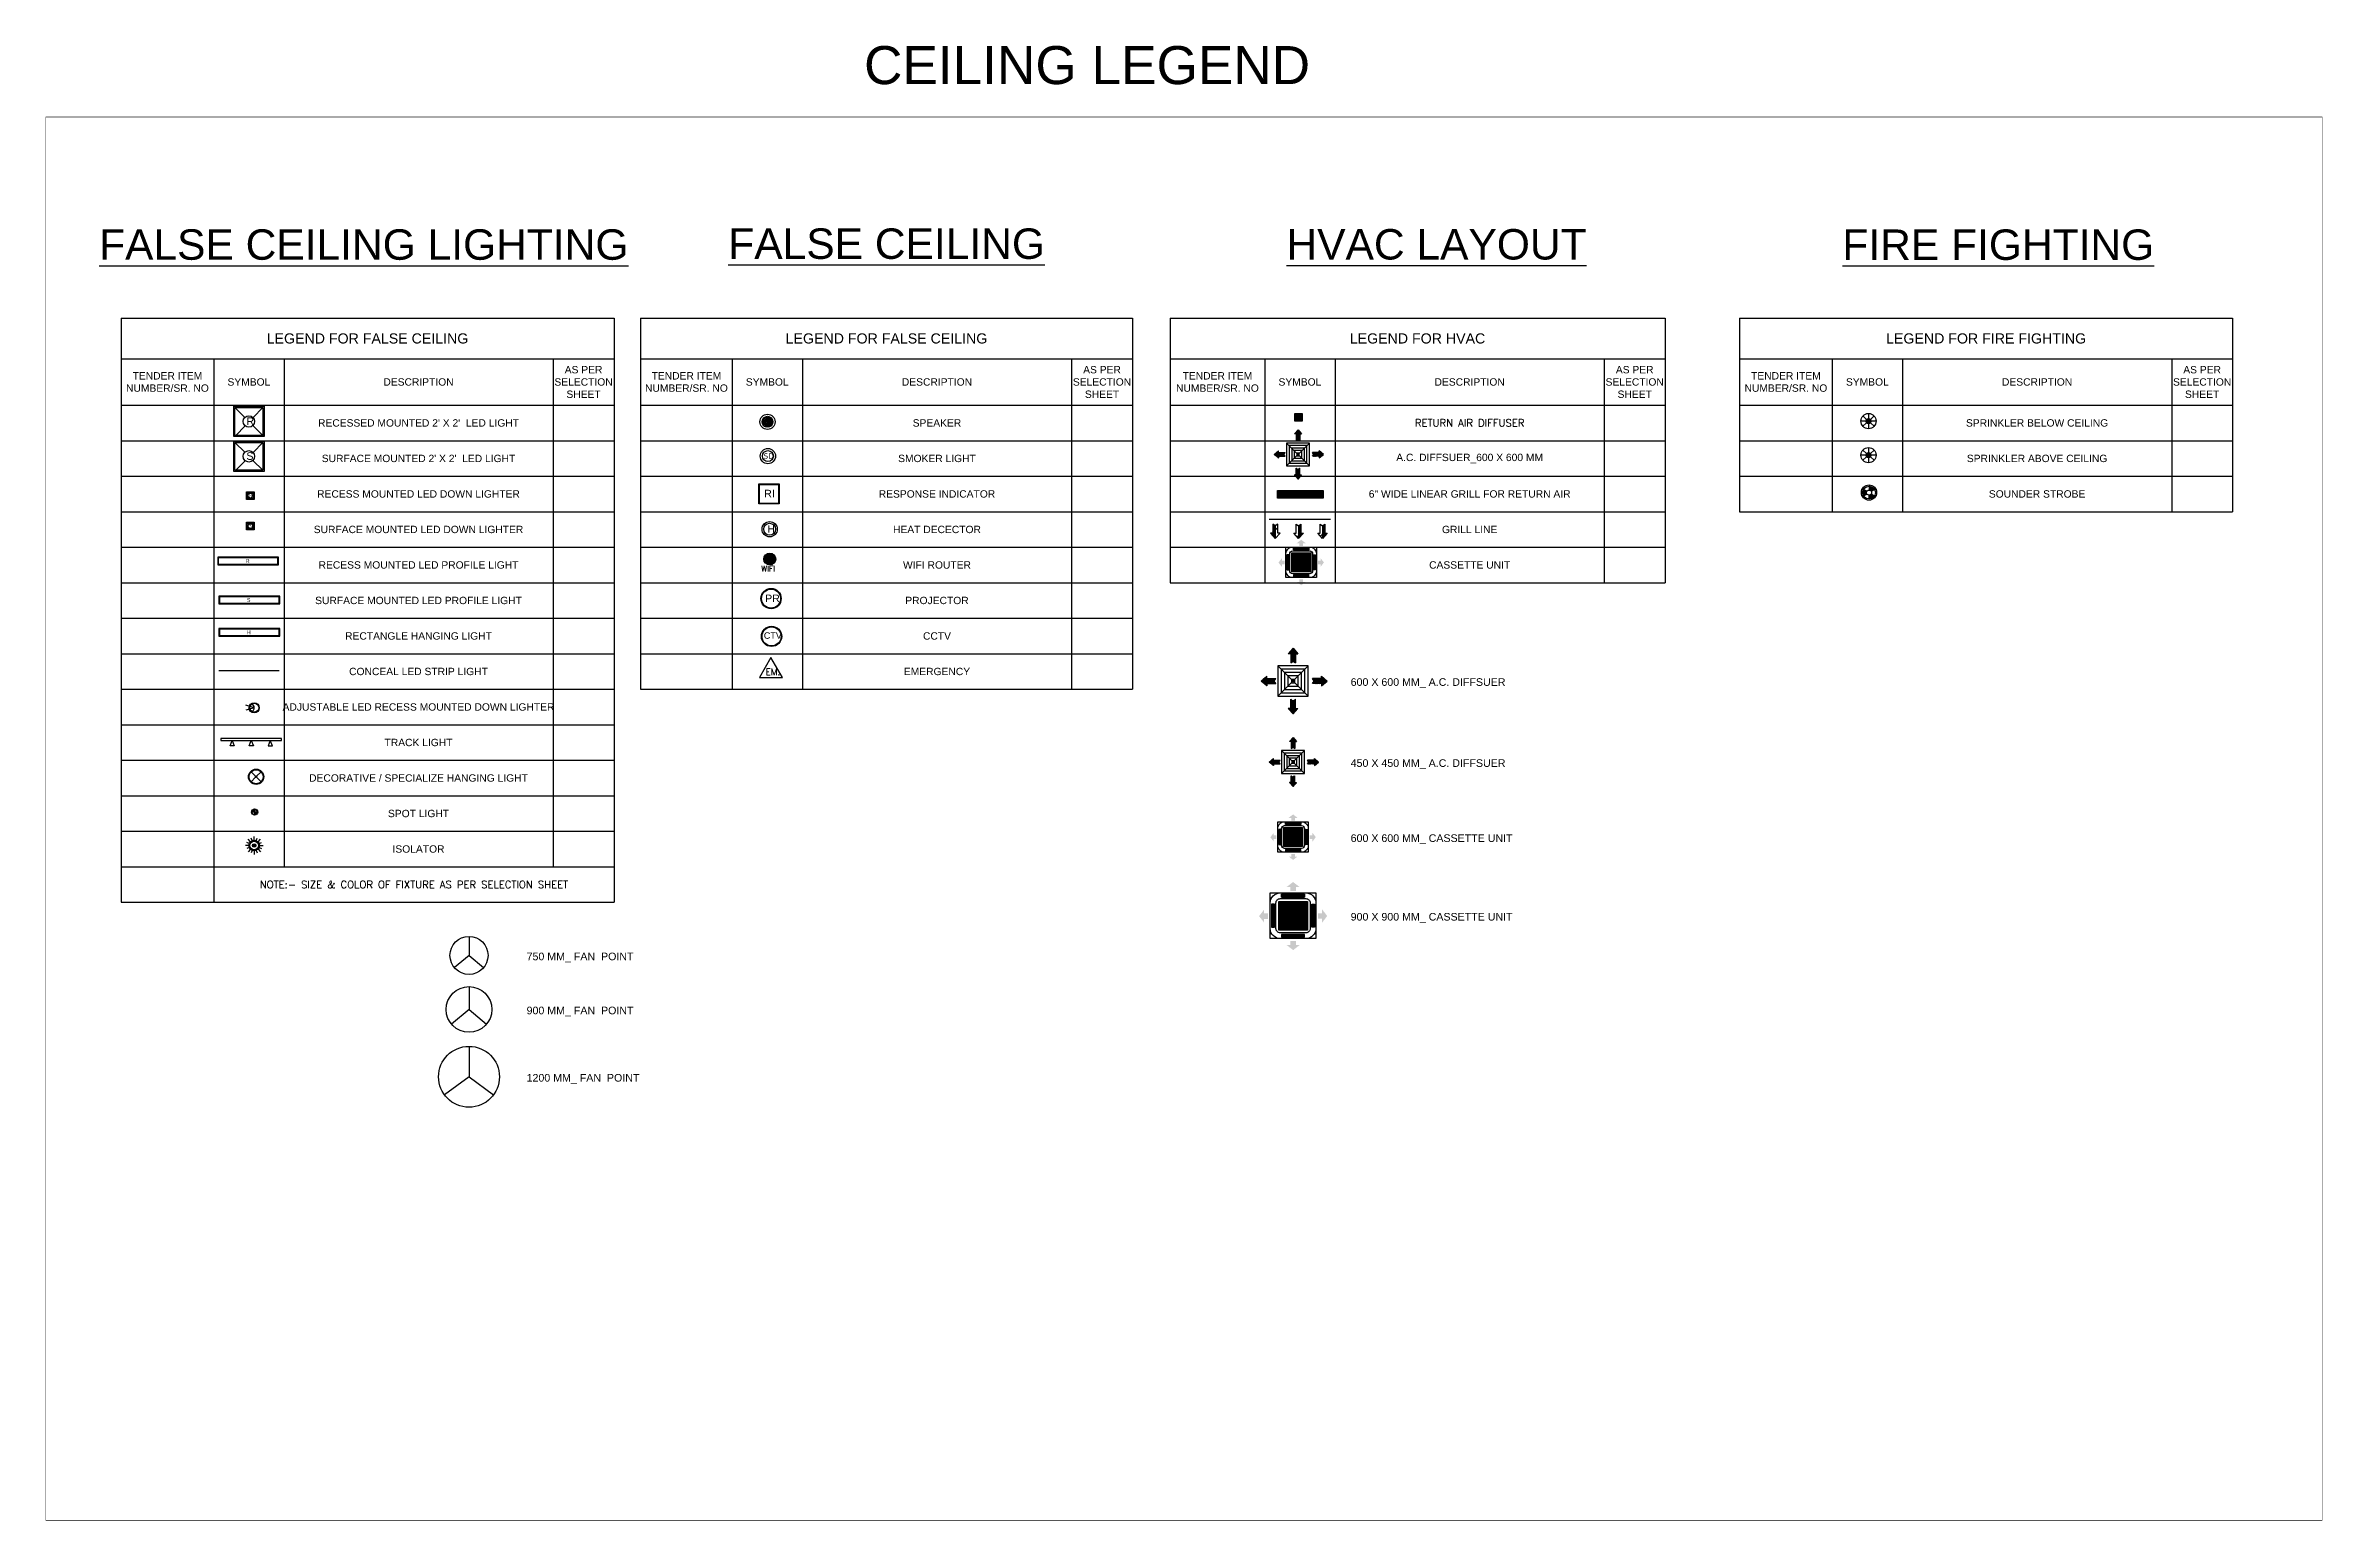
# Model space of a CAD drawing. Header units: inches. Extents: x 22 to 1816, y -4 to 1159.
import ezdxf

# ---------------------------------------------------------------- set-up
doc = ezdxf.new("R2010")
doc.units = ezdxf.units.IN
doc.header["$MEASUREMENT"] = 0
doc.linetypes.add('DASHED2', pattern=[0.375, 0.25, -0.125])
for name, color, linetype in [('E_Ceiling_Fix', 1, 'Continuous'), ('E_Ele_Text', 7, 'Continuous'), ('E_Hvac_Equipment', 31, 'Continuous')]:
    doc.layers.add(name, color=color, linetype=linetype)
doc.styles.get("Standard").update_dxf_attribs({"font": 'arial.ttf'})
pattern_1 = [(45, (-19.9157, 18), (-0.381838, 0.381838), []), (45, (-19.7884, 18), (-0.381838, 0.381838), []), (45, (-19.66113, 18), (-0.381838, 0.381838), []), (45, (-19.53385, 18), (-0.381838, 0.381838), [])]

# ---------------------------------------------------------------- blocks, each defined once
blk = doc.blocks.new('*T35')
at = {"layer": 'E_Ele_Text', "color": 0, "linetype": 'ByBlock', "lineweight": -2, "transparency": 16777216}
for p, q in [((0, 0), (390.3, 0)), ((0, 0), (0, -208.6)), ((390.3, 0), (390.3, -208.6)), ((0, -32), (390.3, -32)), ((74.7, -32), (74.7, -208.6)), ((130.1, -32), (130.1, -208.6)), ((342.3, -32), (342.3, -208.6)), ((0, -68.6), (390.3, -68.6)), ((0, -96.6), (390.3, -96.6)), ((0, -124.6), (390.3, -124.6)), ((0, -152.6), (390.3, -152.6)), ((0, -180.6), (390.3, -180.6)), ((0, -208.6), (390.3, -208.6))]:
    blk.add_line(p, q, dxfattribs=at)
at = {"layer": 'E_Ele_Text', "transparency": 16777216, "attachment_point": 5}
for s, insert, char_height, width in [('LEGEND FOR HVAC', (195.1, -16), 8, 388.811), ('TENDER ITEM NUMBER/SR. NO', (37.4, -50.3), 5.8, 73.282), ('SYMBOL', (102.4, -50.3), 5.8, 53.882), ('DESCRIPTION', (236.2, -50.3), 5.8, 210.718), ('AS PER SELECTION SHEET', (366.3, -50.3), 5.8, 46.536), ('{\\Fsimplex|c0;\\C256;RETURN AIR DIFFUSER}', (236.2, -82.6), 5.8, 210.718), ('A.C. DIFFSUER_600 X 600 MM', (236.2, -110.6), 5.8, 210.718), ('6" WIDE LINEAR GRILL FOR RETURN AIR', (236.2, -138.6), 5.8, 210.718), ('GRILL LINE', (236.2, -166.6), 5.8, 210.718), ('CASSETTE UNIT', (236.2, -194.6), 5.8, 210.718)]:
    blk.add_mtext(s, dxfattribs=dict(at, insert=insert, char_height=char_height, width=width))
blk = doc.blocks.new('*T36')
at = {"layer": 'E_Ele_Text', "color": 0, "linetype": 'ByBlock', "lineweight": -2, "transparency": 16777216}
for p, q in [((0, 0), (388.6, 0)), ((0, 0), (0, -152.6)), ((388.6, 0), (388.6, -152.6)), ((0, -32), (388.6, -32)), ((73, -32), (73, -152.6)), ((128.4, -32), (128.4, -152.6)), ((340.6, -32), (340.6, -152.6)), ((0, -68.6), (388.6, -68.6)), ((0, -96.6), (388.6, -96.6)), ((0, -124.6), (388.6, -124.6)), ((0, -152.6), (388.6, -152.6))]:
    blk.add_line(p, q, dxfattribs=at)
at = {"layer": 'E_Ele_Text', "transparency": 16777216, "attachment_point": 5}
for s, insert, char_height, width in [('LEGEND FOR FIRE FIGHTING', (194.3, -16), 8, 387.111), ('TENDER ITEM NUMBER/SR. NO', (36.5, -50.3), 5.8, 71.582), ('SYMBOL', (100.7, -50.3), 5.8, 53.882), ('DESCRIPTION', (234.5, -50.3), 5.8, 210.718), ('AS PER SELECTION SHEET', (364.6, -50.3), 5.8, 46.536), ('SPRINKLER BELOW CEILING', (234.5, -82.6), 5.8, 210.718), ('SPRINKLER ABOVE CEILING', (234.5, -110.6), 5.8, 210.718), ('SOUNDER STROBE', (234.5, -138.6), 5.8, 210.718)]:
    blk.add_mtext(s, dxfattribs=dict(at, insert=insert, char_height=char_height, width=width))
blk = doc.blocks.new('*T37')
at = {"layer": 'E_Ele_Text', "color": 0, "linetype": 'ByBlock', "lineweight": -2, "transparency": 16777216}
for p, q in [((0, 0), (388.6, 0)), ((0, 0), (0, -460.6)), ((388.6, 0), (388.6, -460.6)), ((0, -32), (388.6, -32)), ((73.1, -32), (73.1, -460.6)), ((128.5, -32), (128.5, -432.6)), ((340.6, -32), (340.6, -432.6)), ((0, -68.6), (388.6, -68.6)), ((0, -96.6), (388.6, -96.6)), ((0, -124.6), (388.6, -124.6)), ((0, -152.6), (388.6, -152.6)), ((0, -180.6), (388.6, -180.6)), ((0, -208.6), (388.6, -208.6)), ((0, -236.6), (388.6, -236.6)), ((0, -264.6), (388.6, -264.6)), ((0, -292.6), (388.6, -292.6)), ((0, -320.6), (388.6, -320.6)), ((0, -348.6), (388.6, -348.6)), ((0, -376.6), (388.6, -376.6)), ((0, -404.6), (388.6, -404.6)), ((0, -432.6), (388.6, -432.6)), ((0, -460.6), (388.6, -460.6))]:
    blk.add_line(p, q, dxfattribs=at)
at = {"layer": 'E_Ele_Text', "color": 0, "transparency": 16777216, "insert": (194.3, -16), "char_height": 8, "width": 387.173, "attachment_point": 5}
blk.add_mtext('LEGEND FOR FALSE CEILING', dxfattribs=at)
at = {"layer": 'E_Ele_Text', "transparency": 16777216, "char_height": 5.8, "attachment_point": 5}
for s, insert, width in [('TENDER ITEM NUMBER/SR. NO', (36.6, -50.3), 71.644), ('SYMBOL', (100.8, -50.3), 53.882), ('DESCRIPTION', (234.5, -50.3), 210.718), ('AS PER SELECTION SHEET', (364.6, -50.3), 46.536), ("RECESSED MOUNTED 2' X 2'  LED LIGHT", (234.5, -82.6), 210.718), ("SURFACE MOUNTED 2' X 2'  LED LIGHT", (234.5, -110.6), 210.718), ('RECESS MOUNTED LED DOWN LIGHTER', (234.5, -138.6), 210.718), ('SURFACE MOUNTED LED DOWN LIGHTER', (234.5, -166.6), 210.718), ('RECESS MOUNTED LED PROFILE LIGHT', (234.5, -194.6), 210.718), ('SURFACE MOUNTED LED PROFILE LIGHT', (234.5, -222.6), 210.718), ('RECTANGLE HANGING LIGHT', (234.5, -250.6), 210.718), ('CONCEAL LED STRIP LIGHT', (234.5, -278.6), 210.718), ('ADJUSTABLE LED RECESS MOUNTED DOWN LIGHTER', (234.5, -306.6), 210.718), ('TRACK LIGHT', (234.5, -334.6), 210.718), ('DECORATIVE / SPECIALIZE HANGING LIGHT', (234.5, -362.6), 210.718), ('SPOT LIGHT', (234.5, -390.6), 210.718), ('ISOLATOR', (234.5, -418.6), 210.718), ('{\\Fromans|c0;NOTE:- SIZE & COLOR OF FIXTURE AS PER SELECTION SHEET}', (230.9, -446.6), 314.065)]:
    blk.add_mtext(s, dxfattribs=dict(at, insert=insert, width=width))
blk = doc.blocks.new('*T38')
at = {"layer": 'E_Ele_Text', "color": 0, "linetype": 'ByBlock', "lineweight": -2, "transparency": 16777216}
for p, q in [((0, 0), (387.7, 0)), ((0, 0), (0, -292.6)), ((387.7, 0), (387.7, -292.6)), ((0, -32), (387.7, -32)), ((72.2, -32), (72.2, -292.6)), ((127.5, -32), (127.5, -292.6)), ((339.7, -32), (339.7, -292.6)), ((0, -68.6), (387.7, -68.6)), ((0, -96.6), (387.7, -96.6)), ((0, -124.6), (387.7, -124.6)), ((0, -152.6), (387.7, -152.6)), ((0, -180.6), (387.7, -180.6)), ((0, -208.6), (387.7, -208.6)), ((0, -236.6), (387.7, -236.6)), ((0, -264.6), (387.7, -264.6)), ((0, -292.6), (387.7, -292.6))]:
    blk.add_line(p, q, dxfattribs=at)
at = {"layer": 'E_Ele_Text', "color": 0, "transparency": 16777216, "insert": (193.8, -16), "char_height": 8, "width": 386.231, "attachment_point": 5}
blk.add_mtext('LEGEND FOR FALSE CEILING', dxfattribs=at)
at = {"layer": 'E_Ele_Text', "transparency": 16777216, "char_height": 5.8, "attachment_point": 5}
for s, insert, width in [('TENDER ITEM NUMBER/SR. NO', (36.1, -50.3), 70.701), ('SYMBOL', (99.8, -50.3), 53.882), ('DESCRIPTION', (233.6, -50.3), 210.718), ('AS PER SELECTION SHEET', (363.7, -50.3), 46.536), ('SPEAKER', (233.6, -82.6), 210.718), ('SMOKER LIGHT', (233.6, -110.6), 210.718), ('RESPONSE INDICATOR', (233.6, -138.6), 210.718), ('HEAT DECECTOR', (233.6, -166.6), 210.718), ('WIFI ROUTER', (233.6, -194.6), 210.718), ('PROJECTOR ', (233.6, -222.6), 210.718), ('CCTV', (233.6, -250.6), 210.718), ('EMERGENCY', (233.6, -278.6), 210.718)]:
    blk.add_mtext(s, dxfattribs=dict(at, insert=insert, width=width))
blk = doc.blocks.new('A.C. DIFFSUER_600 X 600')
h = blk.add_hatch()
h.set_pattern_fill('ANSI34', color=256, scale=30, style=0)
h.paths.add_polyline_path([(299, 947), (299, 694), (253, 661), (253, 839), (206, 839)])
h = blk.add_hatch()
h.set_pattern_fill('ANSI34', color=256, scale=30, style=0)
h.paths.add_polyline_path([(346, 839), (393, 839), (299, 947), (299, 694), (346, 661)])
h = blk.add_hatch()
h.set_pattern_fill('ANSI34', color=256, scale=0.007144, angle=-90, style=0)
h.set_pattern_definition([(225, (-54104219.61, -474802.904), (-18.65479766, 18.65479766), []), (225, (-54104219.61, -474809.122), (-18.65479766, 18.65479766), []), (225, (-54104219.61, -474815.34), (-18.65479766, 18.65479766), []), (225, (-54104219.61, -474821.56), (-18.65479766, 18.65479766), [])])
h.paths.add_polyline_path([(-218, 347), (-218, 394), (-326, 300), (-72, 300), (-39, 347)])
h = blk.add_hatch()
h.set_pattern_fill('ANSI34', color=256, scale=30, style=0)
h.paths.add_polyline_path([(-326, 300), (-72, 300), (-39, 253), (-218, 253), (-218, 206)])
h = blk.add_hatch()
h.set_pattern_fill('ANSI34', color=256, scale=30, style=0)
h.paths.add_polyline_path([(860, 347), (860, 394), (969, 300), (715, 300), (682, 347)])
h = blk.add_hatch()
h.set_pattern_fill('ANSI34', color=256, scale=30, style=0)
h.paths.add_polyline_path([(969, 300), (715, 300), (682, 253), (860, 253), (860, 206)])
h = blk.add_hatch()
h.set_pattern_fill('ANSI34', color=256, scale=30, style=0)
h.paths.add_polyline_path([(299, -347), (299, -94), (253, -61), (253, -239), (206, -239)])
h = blk.add_hatch()
h.set_pattern_fill('ANSI34', color=256, scale=30, style=0)
h.paths.add_polyline_path([(346, -239), (393, -239), (299, -347), (299, -94), (346, -61)])
for p, q in [((206, 839), (299, 947)), ((299, 947), (393, 839)), ((299, 947), (299, 694)), ((600, 0), (0, 600)), ((600, 600), (0, 0)), ((253, 839), (206, 839)), ((253, 839), (253, 661)), ((253, 661), (299, 694)), ((299, 694), (346, 661)), ((346, 839), (346, 661)), ((346, 839), (393, 839)), ((-326, 300), (-218, 394)), ((-218, 206), (-326, 300)), ((-326, 300), (-72, 300)), ((-218, 347), (-218, 394)), ((-218, 347), (-39, 347)), ((-218, 253), (-39, 253)), ((-218, 253), (-218, 206)), ((-72, 300), (-39, 347)), ((-39, 253), (-72, 300)), ((860, 347), (682, 347)), ((715, 300), (682, 347)), ((682, 253), (715, 300)), ((860, 253), (682, 253)), ((969, 300), (715, 300)), ((969, 300), (860, 394)), ((860, 347), (860, 394)), ((860, 206), (969, 300)), ((860, 253), (860, 206)), ((206, -239), (299, -347)), ((253, -239), (206, -239)), ((253, -239), (253, -61)), ((253, -61), (299, -94)), ((299, -94), (346, -61)), ((299, -347), (299, -94)), ((299, -347), (393, -239)), ((346, -239), (346, -61)), ((346, -239), (393, -239))]:
    blk.add_line(p, q)
for points in [[(600, 0), (600, 600), (0, 600), (0, 0)], [(533, 67), (533, 533), (67, 533), (67, 67)], [(467, 133), (467, 467), (133, 467), (133, 133)], [(400, 200), (400, 400), (200, 400), (200, 200)], [(333, 267), (333, 333), (267, 333), (267, 267)]]:
    blk.add_lwpolyline(points, close=True)
blk = doc.blocks.new('2.6 FEET FAN POINT')
for p, q in [((0, 0), (-11.5, -9.6)), ((0, 15), (0, 0)), ((0, 0), (11.5, -9.6))]:
    blk.add_line(p, q)
blk.add_circle((0, 0), 15)
blk = doc.blocks.new('3 FEET  FAN POINT')
for p, q in [((0, 18), (0, 0)), ((0, 0), (-13.8, -11.5)), ((0, 0), (13.8, -11.5))]:
    blk.add_line(p, q)
blk.add_circle((0, 0), 18)
blk = doc.blocks.new('4 FEET FAN POINT')
for p, q in [((0, 24), (0, 0)), ((0, 0), (-19.3, -14.3)), ((0, 0), (19.3, -14.3))]:
    blk.add_line(p, q)
blk.add_circle((0, 0), 24)
blk = doc.blocks.new('SPEAKER_1')
h = blk.add_hatch()
h.set_pattern_fill('ANSI37', color=3, scale=8)
h.set_pattern_definition([(45, (-1751.7959, -404.334), (-0.7071068, 0.7071068), []), (135, (-1751.7959, -404.334), (-0.7071068, -0.7071068), [])])
edge = h.paths.add_edge_path()
edge.add_arc((0, 6), 4.33, 0, 360)
at = {"color": 3}
for radius in [6, 4.33]:
    blk.add_circle((0, 6), radius, dxfattribs=at)
blk = doc.blocks.new('SMOKE DECTOR')
at = {"color": 5}
for radius in [6, 4.33]:
    blk.add_circle((-0.4, 6), radius, dxfattribs=at)
at = {"color": 5, "insert": (-3.8, 8.1), "char_height": 4.166, "width": 5.252, "attachment_point": 1}
blk.add_mtext('{\\fVerdana|b0|i0|c0|p34;SD}', dxfattribs=at)
blk = doc.blocks.new('RI PT')
at = {"color": 233}
for points in [[(-8, 16), (8, 16), (8, 0), (-8, 0)], [(-7.5, 15.5), (7.5, 15.5), (7.5, 0.5), (-7.5, 0.5)]]:
    blk.add_lwpolyline(points, close=True, dxfattribs=at)
at = {"color": 233, "insert": (-3.8, 11.2), "char_height": 6, "attachment_point": 1}
blk.add_mtext_dynamic_manual_height_columns('RI', width=230.946, gutter_width=1, heights=[0], dxfattribs=at)
blk = doc.blocks.new('HEAT DECTORE')
at = {"color": 1}
for radius in [6, 4.72]:
    blk.add_circle((0, 6), radius, dxfattribs=at)
at = {"color": 1, "insert": (-1.8, 9.1), "char_height": 5.91, "attachment_point": 1}
blk.add_mtext_dynamic_manual_height_columns('H', width=230.946, gutter_width=1, heights=[0], dxfattribs=at)
blk = doc.blocks.new('WIFI ROUNTER')
h = blk.add_hatch(color=5)
h.dxf.hatch_style = 1
edge = h.paths.add_edge_path()
edge.add_arc((0, -4.7), 4.17, 0, 360)
for radius in [4.7, 4.17]:
    blk.add_circle((0, -4.7), radius)
at = {"insert": (-6.7, -10.1), "char_height": 4.433, "width": 17.351, "attachment_point": 1}
blk.add_mtext('{\\Fromans|c0;WIFI}', dxfattribs=at)
blk = doc.blocks.new('PROJECTOR')
at = {"color": 233}
for radius in [8, 7.52]:
    blk.add_circle((0, 8), radius, dxfattribs=at)
at = {"color": 233, "insert": (-4.6, 11.1), "char_height": 5.91, "attachment_point": 1}
blk.add_mtext_dynamic_manual_height_columns('PR', width=230.946, gutter_width=1, heights=[0], dxfattribs=at)
blk = doc.blocks.new('CCTV PT')
at = {"color": 190}
for radius in [8, 7.52]:
    blk.add_circle((-2.1, 7.7), radius, dxfattribs=at)
at = {"color": 190, "insert": (-8.2, 10.9), "char_height": 5.08, "attachment_point": 1}
blk.add_mtext_dynamic_manual_height_columns('CTV', width=230.946, gutter_width=1, heights=[0], dxfattribs=at)
blk = doc.blocks.new('EMERGENCY')
at = {"color": 7}
blk.add_lwpolyline([(0, 15.6), (-9, 0), (9, 0)], close=True, dxfattribs=at)
at = {"color": 7, "insert": (-4.2, 6.9), "char_height": 5.096, "width": 12.839, "attachment_point": 1}
blk.add_mtext('{\\Fromans|c0;EM.}', dxfattribs=at)
blk = doc.blocks.new('RETURN AIR DIFFUSER')
for p, q in [((3, 6), (-3, 0)), ((-3, 6), (3, 0))]:
    blk.add_line(p, q)
for points in [[(3, 0), (-3, 0), (-3, 6), (3, 6)], [(2, 1), (-2, 1), (-2, 5), (2, 5)], [(1, 2), (-1, 2), (-1, 4), (1, 4)]]:
    blk.add_lwpolyline(points, close=True)
blk = doc.blocks.new('18 INCH A.C. DIFFUSER')
h = blk.add_hatch()
h.set_pattern_fill('ANSI34', color=256, scale=0.72, style=0)
h.set_pattern_definition(pattern_1)
h.paths.add_polyline_path([(-10.9, 28.4), (-10.9, 20.8), (-12.3, 19.8), (-12.3, 25.2), (-13.7, 25.2)])
h = blk.add_hatch()
h.set_pattern_fill('ANSI34', color=256, scale=0.72, style=0)
h.set_pattern_definition(pattern_1)
h.paths.add_polyline_path([(-9.5, 25.2), (-8.1, 25.2), (-10.9, 28.4), (-10.9, 20.8), (-9.5, 19.8)])
h = blk.add_hatch()
h.set_pattern_fill('ANSI34', color=256, scale=0.72, style=0)
h.set_pattern_definition(pattern_1)
h.paths.add_polyline_path([(-26.4, 10.4), (-26.4, 11.8), (-29.7, 9), (-22.1, 9), (-21.1, 10.4)])
h = blk.add_hatch()
h.set_pattern_fill('ANSI34', color=256, scale=0.72, style=0)
h.set_pattern_definition(pattern_1)
h.paths.add_polyline_path([(-29.7, 9), (-22.1, 9), (-21.1, 7.6), (-26.4, 7.6), (-26.4, 6.2)])
h = blk.add_hatch()
h.set_pattern_fill('ANSI34', color=256, scale=0.72, style=0)
h.set_pattern_definition(pattern_1)
h.paths.add_polyline_path([(5.9, 10.4), (5.9, 11.8), (9.1, 9), (1.5, 9), (0.5, 10.4)])
h = blk.add_hatch()
h.set_pattern_fill('ANSI34', color=256, scale=0.72, style=0)
h.set_pattern_definition(pattern_1)
h.paths.add_polyline_path([(9.1, 9), (1.5, 9), (0.5, 7.6), (5.9, 7.6), (5.9, 6.2)])
h = blk.add_hatch()
h.set_pattern_fill('ANSI34', color=256, scale=0.72, style=0)
h.set_pattern_definition(pattern_1)
h.paths.add_polyline_path([(-10.9, -10.4), (-10.9, -2.8), (-12.3, -1.8), (-12.3, -7.2), (-13.7, -7.2)])
h = blk.add_hatch()
h.set_pattern_fill('ANSI34', color=256, scale=0.72, style=0)
h.set_pattern_definition(pattern_1)
h.paths.add_polyline_path([(-9.5, -7.2), (-8.1, -7.2), (-10.9, -10.4), (-10.9, -2.8), (-9.5, -1.8)])
for p, q in [((-1.9, 0), (-19.9, 18)), ((-1.9, 18), (-19.9, 0)), ((-13.7, 25.2), (-10.9, 28.4)), ((-12.3, 25.2), (-13.7, 25.2)), ((-12.3, 25.2), (-12.3, 19.8)), ((-12.3, 19.8), (-10.9, 20.8)), ((-10.9, 28.4), (-8.1, 25.2)), ((-10.9, 28.4), (-10.9, 20.8)), ((-10.9, 20.8), (-9.5, 19.8)), ((-9.5, 25.2), (-9.5, 19.8)), ((-9.5, 25.2), (-8.1, 25.2)), ((-29.7, 9), (-26.4, 11.8)), ((-26.4, 6.2), (-29.7, 9)), ((-29.7, 9), (-22.1, 9)), ((-26.4, 10.4), (-26.4, 11.8)), ((-26.4, 10.4), (-21.1, 10.4)), ((-26.4, 7.6), (-21.1, 7.6)), ((-26.4, 7.6), (-26.4, 6.2)), ((-22.1, 9), (-21.1, 10.4)), ((-21.1, 7.6), (-22.1, 9)), ((5.9, 10.4), (0.5, 10.4)), ((1.5, 9), (0.5, 10.4)), ((0.5, 7.6), (1.5, 9)), ((5.9, 7.6), (0.5, 7.6)), ((9.1, 9), (1.5, 9)), ((9.1, 9), (5.9, 11.8)), ((5.9, 10.4), (5.9, 11.8)), ((5.9, 6.2), (9.1, 9)), ((5.9, 7.6), (5.9, 6.2)), ((-13.7, -7.2), (-10.9, -10.4)), ((-12.3, -7.2), (-13.7, -7.2)), ((-12.3, -7.2), (-12.3, -1.8)), ((-12.3, -1.8), (-10.9, -2.8)), ((-10.9, -2.8), (-9.5, -1.8)), ((-10.9, -10.4), (-10.9, -2.8)), ((-10.9, -10.4), (-8.1, -7.2)), ((-9.5, -7.2), (-9.5, -1.8)), ((-9.5, -7.2), (-8.1, -7.2))]:
    blk.add_line(p, q)
for points in [[(-1.9, 0), (-1.9, 18), (-19.9, 18), (-19.9, 0)], [(-3.9, 2), (-3.9, 16), (-17.9, 16), (-17.9, 2)], [(-5.9, 4), (-5.9, 14), (-15.9, 14), (-15.9, 4)], [(-7.9, 6), (-7.9, 12), (-13.9, 12), (-13.9, 6)], [(-9.9, 8), (-9.9, 10), (-11.9, 10), (-11.9, 8)]]:
    blk.add_lwpolyline(points, close=True)
blk = doc.blocks.new('6 WIDE LINEAR GRILL FOR RETURN AIR')
for p, q in [((-17.5, 5.5), (-18, 6)), ((-17.5, 0.5), (-18, 0)), ((-17.5, 4.5), (17.5, 4.5)), ((-17.5, 3.5), (17.5, 3.5)), ((-17.5, 2.5), (17.5, 2.5)), ((-17.5, 1.5), (17.5, 1.5)), ((17.5, 5.5), (18, 6)), ((17.5, 0.5), (18, 0))]:
    blk.add_line(p, q)
blk.add_lwpolyline([(-18, 6), (18, 6), (18, 0), (-18, 0), (-18, 6)])
blk.add_lwpolyline([(-17.5, 5.5), (17.5, 5.5), (17.5, 0.5), (-17.5, 0.5)], close=True)
blk = doc.blocks.new('WAY LINE_1')
h = blk.add_hatch()
h.set_pattern_fill('ANSI34', color=256, scale=50, angle=180, style=0)
h.set_pattern_definition([(225, (-53608.31, 3669.6), (26.516504, -26.516504), []), (225, (-53617.15, 3669.6), (26.516504, -26.516504), []), (225, (-53625.99, 3669.6), (26.516504, -26.516504), []), (225, (-53634.828, 3669.6), (26.516504, -26.516504), [])])
h.paths.add_polyline_path([(-1.9, -5.8), (-3.8, -5.8), (0, -10.1), (0, 0), (-1.9, 1.3)])
for p, q in [((0, -0.5), (1.9, 1.3)), ((0, -0.9), (1.9, 1)), ((0, -1.2), (1.9, 0.6)), ((0, -0.2), (0.6, 0.5)), ((0, 0), (0, -10.1)), ((0, -2.3), (1.9, -0.4)), ((0, -2.7), (1.9, -0.8)), ((0, -3), (1.9, -1.1)), ((0, -3.4), (1.9, -1.5)), ((0, -4.4), (1.9, -2.6)), ((0, -4.8), (1.9, -2.9)), ((0, -5.1), (1.9, -3.3)), ((0, -5.5), (1.9, -3.6)), ((0, -6.6), (1.9, -4.7)), ((0, -6.9), (1.9, -5)), ((0, -7.3), (1.9, -5.4)), ((0, -7.6), (1.9, -5.7)), ((0, -8.7), (2.9, -5.8)), ((0, -9), (3.2, -5.8)), ((0, -9.4), (3.6, -5.8)), ((0, -9.7), (2.6, -7.1))]:
    blk.add_line(p, q)
blk.add_lwpolyline([(0, 0), (1.9, 1.3), (1.9, -5.8), (3.8, -5.8), (0, -10.1), (-3.8, -5.8), (-1.9, -5.8), (-1.9, 1.3)], close=True)
blk = doc.blocks.new('2 X 2 FEET CASSETTE UNIT')
at = {"ltscale": 4}
h = blk.add_hatch(color=152, dxfattribs=at)
h.set_gradient(color1=(45, 103, 210), color2=(116, 154, 226), one_color=1, tint=0.67, name='INVCYLINDER')
h.paths.add_polyline_path([(-1.5, 13), (0, 13), (1.5, 13), (1.5, 15.1), (3.5, 15.1), (0, 17.8), (-3.5, 15.1), (-1.5, 15.1)])
h.paths.add_polyline_path([(-15.2, -1.6), (-13.1, -1.6), (-13.1, -0.2), (-13.1, 1.3), (-15.2, 1.3), (-15.2, 3.3), (-17.9, -0.2), (-15.2, -3.6)])
h.paths.add_polyline_path([(1.5, -15.4), (1.5, -13.3), (0, -13.3), (-1.4, -13.3), (-1.4, -15.4), (-3.4, -15.4), (0, -18.1), (3.5, -15.4)])
h.paths.add_polyline_path([(15.3, 3.3), (15.3, 1.3), (13.2, 1.3), (13.2, -0.1), (13.2, -1.6), (15.3, -1.6), (15.3, -3.6), (17.9, -0.1)])
h = blk.add_hatch(dxfattribs=at)
h.set_pattern_fill('ANSI31', color=8, scale=1.756863, angle=225, style=0)
h.set_pattern_definition([(270, (-236.12493, 128.49435), (0.21960785, 4e-15), [])])
h.paths.add_polyline_path([(-11.3, 6), (-11.3, -6), (-9.8, -6), (-9.8, 6)])
h = blk.add_hatch(dxfattribs=at)
h.set_pattern_fill('ANSI31', color=8, scale=5.270588, angle=225, style=0)
h.set_pattern_definition([(270, (21.32777, -26.50886), (0.658824, 1e-14), [])])
h.paths.add_polyline_path([(-7, -3.1), (-7, -7), (7, -7), (7, -3.1)])
h.paths.add_polyline_path([(-7, 2.9), (-7, -2.9), (7, -2.9), (7, 2.9)])
h.paths.add_polyline_path([(7, 3.1), (7, 7), (-7, 7), (-7, 3.1)])
h = blk.add_hatch(dxfattribs=at)
h.set_pattern_fill('ANSI31', color=8, scale=1.756863, angle=135, style=0)
h.set_pattern_definition([(180, (-6.02353, 9.78824), (4e-15, -0.219608), [])])
h.paths.add_polyline_path([(-6, 9.8), (-6, 11.3), (6, 11.3), (6, 9.8)])
h = blk.add_hatch(dxfattribs=at)
h.set_pattern_fill('ANSI31', color=8, scale=1.756863, angle=225, style=0)
h.set_pattern_definition([(270, (9.78824, -6.02353), (0.219608, 4e-15), [])])
h.paths.add_polyline_path([(11.3, 6), (11.3, -6), (9.8, -6), (9.8, 6)])
h = blk.add_hatch(dxfattribs=at)
h.set_pattern_fill('ANSI31', color=8, scale=1.756863, angle=135, style=0)
h.set_pattern_definition([(180, (-236.54493, 128.07435), (4e-15, -0.21960785), [])])
h.paths.add_polyline_path([(-6, -9.8), (-6, -11.3), (6, -11.3), (6, -9.8)])
at = {"ltscale": 0.5}
for p, q in [((-7.5, -7.5), (7.5, 7.5)), ((-7.5, 7.5), (7.5, -7.5)), ((-7, 3.1), (7, 3.1)), ((-7, 2.9), (7, 2.9)), ((-7, -2.9), (7, -2.9)), ((-7, -3.1), (7, -3.1))]:
    blk.add_line(p, q, dxfattribs=at)
blk.add_lwpolyline([(-6.7, -12), (-12, -12), (-12, 12), (12, 12), (12, -12), (-6.7, -12)], dxfattribs=at)
for points in [[(-12, -6.7), (-12, 6.7, -0.414214), (-6.7, 12), (6.7, 12, -0.414214), (12, 6.7), (12, -6.7, -0.414214), (6.7, -12), (-6.7, -12, -0.414214)], [(-9, -6.7), (-9, 6.7, -0.414214), (-6.7, 9), (6.7, 9, -0.414214), (9, 6.7), (9, -6.7, -0.414214), (6.7, -9), (-6.7, -9, -0.414214)]]:
    blk.add_lwpolyline(points, format="xyb", close=True, dxfattribs=at)
for points in [[(-11.3, 6), (-11.3, -6), (-9.8, -6), (-9.8, 6)], [(-7.5, -7.5), (-7.5, 7.5), (7.5, 7.5), (7.5, -7.5)], [(-7, -7), (-7, 7), (7, 7), (7, -7)], [(-6, 9.8), (-6, 11.3), (6, 11.3), (6, 9.8)], [(11.3, 6), (11.3, -6), (9.8, -6), (9.8, 6)]]:
    blk.add_lwpolyline(points, close=True, dxfattribs=at)
at = {"ltscale": 0.75}
blk.add_lwpolyline([(-6, -9.8), (-6, -11.3), (6, -11.3), (6, -9.8)], close=True, dxfattribs=at)
blk = doc.blocks.new('3 X 3 FEET  CASSETEE UNIT')
at = {"ltscale": 4}
h = blk.add_hatch(color=152, dxfattribs=at)
h.set_gradient(color1=(45, 103, 210), color2=(116, 154, 226), one_color=1, tint=0.67, name='INVCYLINDER')
h.paths.add_polyline_path([(-20.2, 1.5), (-18, 1.5), (-15.8, 1.5), (-15.8, 4.6), (-12.8, 4.6), (-18, 8.6), (-23.2, 4.6), (-20.2, 4.6)])
h.paths.add_polyline_path([(-40.8, -20.5), (-37.7, -20.5), (-37.7, -18.3), (-37.7, -16.1), (-40.8, -16.1), (-40.8, -13.1), (-44.8, -18.3), (-40.8, -23.4)])
h.paths.add_polyline_path([(-15.7, -41.1), (-15.7, -37.9), (-17.9, -37.9), (-20.1, -37.9), (-20.1, -41.1), (-23.1, -41.1), (-17.9, -45.1), (-12.8, -41.1)])
h.paths.add_polyline_path([(4.9, -13), (4.9, -16), (1.7, -16), (1.7, -18.2), (1.7, -20.4), (4.9, -20.4), (4.9, -23.4), (8.9, -18.2)])
h = blk.add_hatch(dxfattribs=at)
h.set_pattern_fill('ANSI31', color=8, scale=2.635294, angle=225, style=0)
h.set_pattern_definition([(270, (-2349.08622, 397.6443), (0.32941178, 6e-15), [])])
h.paths.add_polyline_path([(-34.9, -9), (-34.9, -27), (-32.7, -27), (-32.7, -9)])
h = blk.add_hatch(dxfattribs=at)
h.set_pattern_fill('ANSI31', color=8, scale=7.905883, angle=225, style=0)
h.set_pattern_definition([(270, (13.99165, -57.7633), (0.988235, 2e-14), [])])
h.paths.add_polyline_path([(-28.5, -22.7), (-28.5, -28.5), (-7.5, -28.5), (-7.5, -22.7)])
h.paths.add_polyline_path([(-28.5, -13.7), (-28.5, -22.3), (-7.5, -22.3), (-7.5, -13.7)])
h.paths.add_polyline_path([(-7.5, -13.3), (-7.5, -7.5), (-28.5, -7.5), (-28.5, -13.3)])
h = blk.add_hatch(dxfattribs=at)
h.set_pattern_fill('ANSI31', color=8, scale=2.635294, angle=135, style=0)
h.set_pattern_definition([(180, (-27.0353, -3.31765), (6e-15, -0.329412), [])])
h.paths.add_polyline_path([(-27, -3.3), (-27, -1.1), (-9, -1.1), (-9, -3.3)])
h = blk.add_hatch(dxfattribs=at)
h.set_pattern_fill('ANSI31', color=8, scale=2.635294, angle=225, style=0)
h.set_pattern_definition([(270, (-3.31765, -27.0353), (0.329412, 6e-15), [])])
h.paths.add_polyline_path([(-1.1, -9), (-1.1, -27), (-3.3, -27), (-3.3, -9)])
h = blk.add_hatch(dxfattribs=at)
h.set_pattern_fill('ANSI31', color=8, scale=2.635294, angle=135, style=0)
h.set_pattern_definition([(180, (-2349.50622, 397.2243), (6e-15, -0.32941178), [])])
h.paths.add_polyline_path([(-27, -32.7), (-27, -34.9), (-9, -34.9), (-9, -32.7)])
for p, q in [((-29.3, -29.3), (-6.7, -6.7)), ((-29.3, -6.7), (-6.7, -29.3))]:
    blk.add_line(p, q, dxfattribs=at)
at = {"ltscale": 0.5}
for p, q in [((-28.5, -13.3), (-7.5, -13.3)), ((-28.5, -13.7), (-7.5, -13.7)), ((-28.5, -22.3), (-7.5, -22.3)), ((-28.5, -22.7), (-7.5, -22.7))]:
    blk.add_line(p, q, dxfattribs=at)
blk.add_lwpolyline([(-28.1, -36), (-36, -36), (-36, 0), (0, 0), (0, -36), (-28.1, -36)], dxfattribs=at)
for points in [[(-36, -28.1), (-36, -7.9, -0.414214), (-28.1, 0), (-7.9, 0, -0.414214), (0, -7.9), (0, -28.1, -0.414214), (-7.9, -36), (-28.1, -36, -0.414214)], [(-31.5, -28.1), (-31.5, -7.9, -0.414214), (-28.1, -4.5), (-7.9, -4.5, -0.414214), (-4.5, -7.9), (-4.5, -28.1, -0.414214), (-7.9, -31.5), (-28.1, -31.5, -0.414214)]]:
    blk.add_lwpolyline(points, format="xyb", close=True, dxfattribs=at)
for points in [[(-34.9, -9), (-34.9, -27), (-32.7, -27), (-32.7, -9)], [(-29.3, -29.3), (-29.3, -6.7), (-6.7, -6.7), (-6.7, -29.3)], [(-28.5, -28.5), (-28.5, -7.5), (-7.5, -7.5), (-7.5, -28.5)], [(-27, -3.3), (-27, -1.1), (-9, -1.1), (-9, -3.3)], [(-1.1, -9), (-1.1, -27), (-3.3, -27), (-3.3, -9)], [(-27, -32.7), (-27, -34.9), (-9, -34.9), (-9, -32.7)]]:
    blk.add_lwpolyline(points, close=True, dxfattribs=at)
blk = doc.blocks.new('SPRINKLER BELOW CEILING')
h = blk.add_hatch(color=160)
h.dxf.hatch_style = 1
edge = h.paths.add_edge_path()
edge.add_arc((0, 0), 2, 0, 360)
at = {"color": 160}
for p, q in [((-2, 0), (-6, 0)), ((-1.5, 1.3), (-4.5, 4)), ((0, 6), (0, 2)), ((1.5, 1.3), (4.5, 4)), ((6, 0), (2, 0)), ((-4.5, -4), (-1.5, -1.3)), ((0, -2), (0, -6)), ((4.5, -4), (1.5, -1.3))]:
    blk.add_line(p, q, dxfattribs=at)
at = {"color": 7}
for radius in [6, 2]:
    blk.add_circle((0, 0), radius, dxfattribs=at)
blk = doc.blocks.new('SPRINKLER ABOVE CEILING')
h = blk.add_hatch(color=30)
h.dxf.hatch_style = 1
edge = h.paths.add_edge_path()
edge.add_arc((0, 0), 2, 0, 360)
at = {"color": 30}
for p, q in [((-2, 0), (-6, 0)), ((-1.5, 1.3), (-4.5, 4)), ((0, 6), (0, 2)), ((1.5, 1.3), (4.5, 4)), ((6, 0), (2, 0)), ((-4.5, -4), (-1.5, -1.3)), ((0, -2), (0, -6)), ((4.5, -4), (1.5, -1.3))]:
    blk.add_line(p, q, dxfattribs=at)
at = {"color": 7}
for radius in [6, 2]:
    blk.add_circle((0, 0), radius, dxfattribs=at)
blk = doc.blocks.new('SOUNDER STROBE')
h = blk.add_hatch(color=131)
h.paths.add_polyline_path([(0, -2), (0, -5, 0.267949), (4.3, -2.5), (1.7, -1, -0.267949)])
h.paths.add_polyline_path([(0, 5), (0, 2, -0.267949), (1.7, 1), (4.3, 2.5, 0.267949)])
h.paths.add_polyline_path([(-2, 0, -0.131652), (-1.7, 1), (-4.3, 2.5, 0.131652), (-5, 0, 0.131652), (-4.3, -2.5), (-1.7, -1, -0.131652)])
at = {"color": 160}
for p, q in [((-1.7, 1), (-4.3, 2.5)), ((0, 6), (0, 2)), ((1.7, 1), (4.3, 2.5)), ((-5.2, -3), (-1.7, -1)), ((0, -5), (0, -2)), ((1.7, -1), (5.2, -3))]:
    blk.add_line(p, q, dxfattribs=at)
for radius in [6, 5]:
    blk.add_circle((0, 0), radius, dxfattribs=at)
at = {"color": 8}
blk.add_circle((0, 0), 2.02, dxfattribs=at)
blk = doc.blocks.new('RECESSED MOUNTED 2 X 2 FEET LED LIGHT')
for p, q in [((-11, 23), (-3.2, 15.2)), ((11, 23), (3.3, 15)), ((-2.9, 8.5), (-10.2, 1)), ((3.2, 8.8), (11, 1))]:
    blk.add_line(p, q)
at = {"lineweight": 25}
for points in [[(-12, 24), (12, 24), (12, 0), (-12, 0)], [(-11, 23), (11, 23), (11, 1), (-11, 1)]]:
    blk.add_lwpolyline(points, close=True, dxfattribs=at)
blk.add_circle((0, 12), 4.5, dxfattribs=at)
at = {"lineweight": 25, "insert": (-2, 15.2), "char_height": 6, "attachment_point": 1}
blk.add_mtext_dynamic_manual_height_columns('R', width=390.015, gutter_width=1, heights=[0], dxfattribs=at)
blk = doc.blocks.new("SURFACE MOUNTED 2' X 2'  LED LIGHT_1")
at = {"color": 6}
for p, q in [((-11, 23), (-3.2, 15.2)), ((11, 23), (3.3, 15)), ((-2.9, 8.5), (-10.2, 1)), ((3.2, 8.8), (11, 1))]:
    blk.add_line(p, q, dxfattribs=at)
at = {"color": 6, "lineweight": 25}
for points in [[(-12, 24), (12, 24), (12, 0), (-12, 0)], [(-11, 23), (11, 23), (11, 1), (-11, 1)]]:
    blk.add_lwpolyline(points, close=True, dxfattribs=at)
blk.add_circle((0, 12), 4.5, dxfattribs=at)
at = {"color": 6, "lineweight": 25, "insert": (-2, 15.2), "char_height": 6, "attachment_point": 1}
blk.add_mtext_dynamic_manual_height_columns('S', width=390.015, gutter_width=1, heights=[0], dxfattribs=at)
blk = doc.blocks.new('RECESS MOUNTED LED DOWN LIGHTER_1')
for p, q in [((-1.3, 4.3), (-2.5, 5.5)), ((-1.3, 1.7), (-2.5, 0.5)), ((2.5, 5.5), (1.3, 4.3)), ((2.5, 0.5), (1.3, 1.7))]:
    blk.add_line(p, q)
for points in [[(-3, 6), (3, 6), (3, 0), (-3, 0)], [(-2.5, 5.5), (2.5, 5.5), (2.5, 0.5), (-2.5, 0.5)]]:
    blk.add_lwpolyline(points, close=True)
blk.add_circle((0, 3), 1.88)
at = {"lineweight": 25, "insert": (-0.9, 4.5), "char_height": 3, "attachment_point": 1}
blk.add_mtext_dynamic_manual_height_columns('R', width=75, gutter_width=1, heights=[0], dxfattribs=at)
blk = doc.blocks.new('SURFACE LED DOWN LIGHTER')
at = {"color": 6}
for p, q in [((-1.3, 4.3), (-2.5, 5.5)), ((-1.3, 1.7), (-2.5, 0.5)), ((2.5, 5.5), (1.3, 4.3)), ((2.5, 0.5), (1.3, 1.7))]:
    blk.add_line(p, q, dxfattribs=at)
for points in [[(-3, 6), (3, 6), (3, 0), (-3, 0)], [(-2.5, 5.5), (2.5, 5.5), (2.5, 0.5), (-2.5, 0.5)]]:
    blk.add_lwpolyline(points, close=True, dxfattribs=at)
blk.add_circle((0, 3), 1.88, dxfattribs=at)
at = {"color": 6, "lineweight": 25, "insert": (-0.9, 4.5), "char_height": 3, "attachment_point": 1}
blk.add_mtext_dynamic_manual_height_columns('S', width=75, gutter_width=1, heights=[0], dxfattribs=at)
blk = doc.blocks.new('RECESS MOUNTED LED PROFILE LIGHT_1')
for points in [[(24, 6), (-24, 6), (-24, 0), (24, 0)], [(23.5, 5.5), (-23.5, 5.5), (-23.5, 0.5), (23.5, 0.5)]]:
    blk.add_lwpolyline(points, close=True)
at = {"insert": (-1.9, 4.5), "char_height": 3, "attachment_point": 1}
blk.add_mtext_dynamic_manual_height_columns('R', width=75, gutter_width=1, heights=[0], dxfattribs=at)
blk = doc.blocks.new('SURFACE MOUNTED PROFILE LIGHT')
at = {"color": 6}
for points in [[(24, 6), (-24, 6), (-24, 0), (24, 0)], [(23.5, 5.5), (-23.5, 5.5), (-23.5, 0.5), (23.5, 0.5)]]:
    blk.add_lwpolyline(points, close=True, dxfattribs=at)
at = {"color": 6, "insert": (-1.9, 4.5), "char_height": 3, "attachment_point": 1}
blk.add_mtext_dynamic_manual_height_columns('S', width=75, gutter_width=1, heights=[0], dxfattribs=at)
blk = doc.blocks.new('RECTANGLE HANGING LIGHT')
at = {"color": 1}
for points in [[(24, 6), (-24, 6), (-24, 0), (24, 0)], [(23.5, 5.5), (-23.5, 5.5), (-23.5, 0.5), (23.5, 0.5)]]:
    blk.add_lwpolyline(points, close=True, dxfattribs=at)
at = {"color": 1, "insert": (-1.9, 4.5), "char_height": 3, "attachment_point": 1}
blk.add_mtext_dynamic_manual_height_columns('H', width=8.972, gutter_width=1, heights=[0], dxfattribs=at)
blk = doc.blocks.new('ADJUSTABLE LED RECESS MOUNTED DOWN LIGHTER')
at = {"color": 1}
for points in [[(-4, 0), (-10.7, 2)], [(-4, 0), (-10.7, -2)]]:
    blk.add_lwpolyline(points, dxfattribs=at)
for radius in [4, 3.52]:
    blk.add_circle((-4, 0), radius, dxfattribs=at)
blk.add_arc((-7.5, 0), 3.52, 300, 60, dxfattribs=at)
blk = doc.blocks.new('TRACK LIGHT')
at = {"color": 6}
blk.add_lwpolyline([(24, 0), (-24, 0), (-24, -1.6), (24, -1.6)], close=True, dxfattribs=at)
for points in [[(-16.7, -5.8), (-15, -1.6), (-13.3, -5.8), (-16.7, -5.8)], [(-1.7, -5.8), (0, -1.6), (1.7, -5.8), (-1.7, -5.8)], [(16.7, -5.8), (15, -1.6), (13.3, -5.8), (16.7, -5.8)]]:
    blk.add_lwpolyline(points, dxfattribs=at)
blk = doc.blocks.new('DECORATIVE HANGING LIGHT')
at = {"color": 4}
for p, q in [((-3.9, 3.9), (-0.4, 0.4)), ((3.9, 3.9), (0.4, 0.4)), ((-0.4, -0.4), (-3.9, -3.9)), ((0.4, -0.4), (3.9, -3.9))]:
    blk.add_line(p, q, dxfattribs=at)
for radius in [6.02, 5.54, 0.549, 0.273]:
    blk.add_circle((0, 0), radius, dxfattribs=at)
blk = doc.blocks.new('SPOT LIGHT_1')
h = blk.add_hatch(color=30)
h.dxf.hatch_style = 1
h.paths.add_polyline_path([(0, 0), (0, 2, 0.414214), (-2, 0)])
h = blk.add_hatch(color=30)
h.dxf.hatch_style = 1
h.paths.add_polyline_path([(0, -2, 0.414214), (2, 0), (0, 0)])
at = {"color": 30}
for p, q in [((2, 0), (-2, 0)), ((0, 2), (0, -2))]:
    blk.add_line(p, q, dxfattribs=at)
for radius in [2.48, 2]:
    blk.add_circle((0, 0), radius, dxfattribs=at)
blk = doc.blocks.new('ISOLATOR PT')
blk.add_hatch(color=256).paths.add_polyline_path([(-1.4, 0, 1), (1.4, 0, 1)])
at = {"color": 10}
for p, q in [((-4.2, 0), (-7, 0)), ((-3, 3), (-4.9, 4.9)), ((0, 4.2), (0, 7)), ((3, 3), (4.9, 4.9)), ((4.2, 0), (7, 0)), ((-3, -3), (-4.9, -4.9)), ((0, -4.2), (0, -7)), ((3, -3), (4.9, -4.9))]:
    blk.add_line(p, q, dxfattribs=at)
at = {"color": 6}
for p, q in [((-3.9, 1.6), (-5.8, 2.4)), ((-1.6, 3.9), (-2.4, 5.8)), ((1.6, 3.9), (2.4, 5.8)), ((3.9, 1.6), (5.8, 2.4)), ((-3.9, -1.6), (-5.8, -2.4)), ((-1.6, -3.9), (-2.4, -5.8)), ((1.6, -3.9), (2.4, -5.8)), ((3.9, -1.6), (5.8, -2.4))]:
    blk.add_line(p, q, dxfattribs=at)
at = {"color": 10}
blk.add_circle((0, 0), 4.18, dxfattribs=at)
at = {"color": 6}
blk.add_circle((0, 0), 3.4, dxfattribs=at)
blk.add_circle((0, 0), 1.39)

msp = doc.modelspace()

# ---------------------------------------------------------------- linework, layer by layer
at = {"const_width": 0.453}
msp.add_lwpolyline([(21.8, 1102.9), (1816.2, 1102.9), (1816.2, -3.6), (21.8, -3.6)], close=True, dxfattribs=at)
at = {"layer": 'E_Ceiling_Fix', "color": 5, "linetype": 'DASHED2', "lineweight": 25, "ltscale": 500}
msp.add_line((158.3, 666.6), (205.8, 666.6), dxfattribs=at)
at = {"layer": 'E_Hvac_Equipment', "color": 3, "const_width": 1.2}
msp.add_lwpolyline([(986.1, 785.7), (1034.6, 785.7)], dxfattribs=at)

# ---------------------------------------------------------------- block references
for name, p in [('*T37', (81.1, 944.3)), ('*T38', (490.7, 944.3)), ('*T35', (908, 944.3)), ('*T36', (1357, 944.3))]:
    msp.add_blockref(name, p)
at = {"layer": 'E_Ceiling_Fix', "lineweight": 25}
for name, p in [('RECESSED MOUNTED 2 X 2 FEET LED LIGHT', (181.9, 850.9)), ("SURFACE MOUNTED 2' X 2'  LED LIGHT_1", (181.9, 823.4))]:
    msp.add_blockref(name, p, dxfattribs=at)
at = {"layer": 'E_Ceiling_Fix'}
for name, p in [('SPEAKER_1', (590.7, 856.6)), ('SPRINKLER BELOW CEILING', (1458.6, 863.2)), ('SMOKE DECTOR', (591.4, 829.6)), ('SPRINKLER ABOVE CEILING', (1458.6, 836.3)), ('RI PT', (591.9, 797.8)), ('SOUNDER STROBE', (1459, 806.8)), ('RECESS MOUNTED LED DOWN LIGHTER_1', (183, 801.4)), ('SURFACE LED DOWN LIGHTER', (183.1, 777.4)), ('HEAT DECTORE', (592.4, 771.9)), ('RECESS MOUNTED LED PROFILE LIGHT_1', (181.3, 749.9)), ('WIFI ROUNTER', (592.5, 759.1)), ('SURFACE MOUNTED PROFILE LIGHT', (182.2, 719.1)), ('PROJECTOR', (593.5, 715.2)), ('CCTV PT', (596, 685.7)), ('RECTANGLE HANGING LIGHT', (182.2, 693.6)), ('EMERGENCY', (593.4, 661.1)), ('ADJUSTABLE LED RECESS MOUNTED DOWN LIGHTER', (190.1, 637.1)), ('TRACK LIGHT', (183.7, 612.8)), ('DECORATIVE HANGING LIGHT', (187.6, 582.7)), ('SPOT LIGHT_1', (186.4, 554.9)), ('ISOLATOR PT', (186.1, 528.5)), ('2.6 FEET FAN POINT', (355.4, 441.8)), ('3 FEET  FAN POINT', (355.4, 399.2)), ('4 FEET FAN POINT', (355.4, 346.1))]:
    msp.add_blockref(name, p, dxfattribs=at)
at = {"layer": 'E_Hvac_Equipment'}
for name, p in [('RETURN AIR DIFFUSER', (1009.3, 863.2)), ('18 INCH A.C. DIFFUSER', (1019.8, 827.9)), ('6 WIDE LINEAR GRILL FOR RETURN AIR', (1010.6, 802.5)), ('WAY LINE_1', (1009.3, 780.7)), ('WAY LINE_1', (1028.2, 780.7)), ('2 X 2 FEET CASSETTE UNIT', (1011.4, 751.8)), ('18 INCH A.C. DIFFUSER', (1015.9, 585.3)), ('2 X 2 FEET CASSETTE UNIT', (1005, 535.2)), ('3 X 3 FEET  CASSETEE UNIT', (1023, 491.1))]:
    msp.add_blockref(name, p, dxfattribs=at)
at = {"layer": 'E_Hvac_Equipment', "xscale": -1}
msp.add_blockref('WAY LINE_1', (991, 780.7), dxfattribs=at)
at = {"layer": 'E_Hvac_Equipment', "xscale": 0.0400000000110595, "yscale": 0.0400000000110595, "zscale": 0.0400000000110595}
msp.add_blockref('A.C. DIFFSUER_600 X 600', (993, 646.2), dxfattribs=at)

# ---------------------------------------------------------------- texts
at = {"layer": 'E_Ele_Text', "attachment_point": 1}
for s, width, insert, char_height in [('{\\C7;CEILING LEGEND}', 967.937, (666.8, 1158.9), 30), ('{\\LFALSE CEILING LIGHTING }', 460.751, (63.8, 1014.4), 24), ('{\\LFALSE CEILING }', 262.004, (559.8, 1015.1), 24), ('{\\LHVAC LAYOUT }', 266.241, (999.8, 1014.6), 24), ('{\\LFIRE FIGHTING}', 279.16, (1438, 1014.3), 24), ('600 X 600 MM_ A.C. DIFFSUER', 4220.162, (1050.4, 660.4), 6), ('450 X 450 MM_ A.C. DIFFSUER', 4220.162, (1050.4, 596.5), 6), ('600 X 600 MM_ CASSETTE UNIT', 4220.162, (1050.4, 537.3), 6), ('900 X 900 MM_ CASSETTE UNIT', 4220.162, (1050.4, 475.3), 6), ('750 MM_ FAN  POINT', 2969, (400.8, 444), 6), ('900 MM_ FAN  POINT', 2969, (400.8, 401.4), 6), ('1200 MM_ FAN  POINT', 2969, (400.8, 348.3), 6)]:
    msp.add_mtext_dynamic_manual_height_columns(s, width=width, gutter_width=1, heights=[0], dxfattribs=dict(at, insert=insert, char_height=char_height))

doc.saveas('drawing.dxf')
